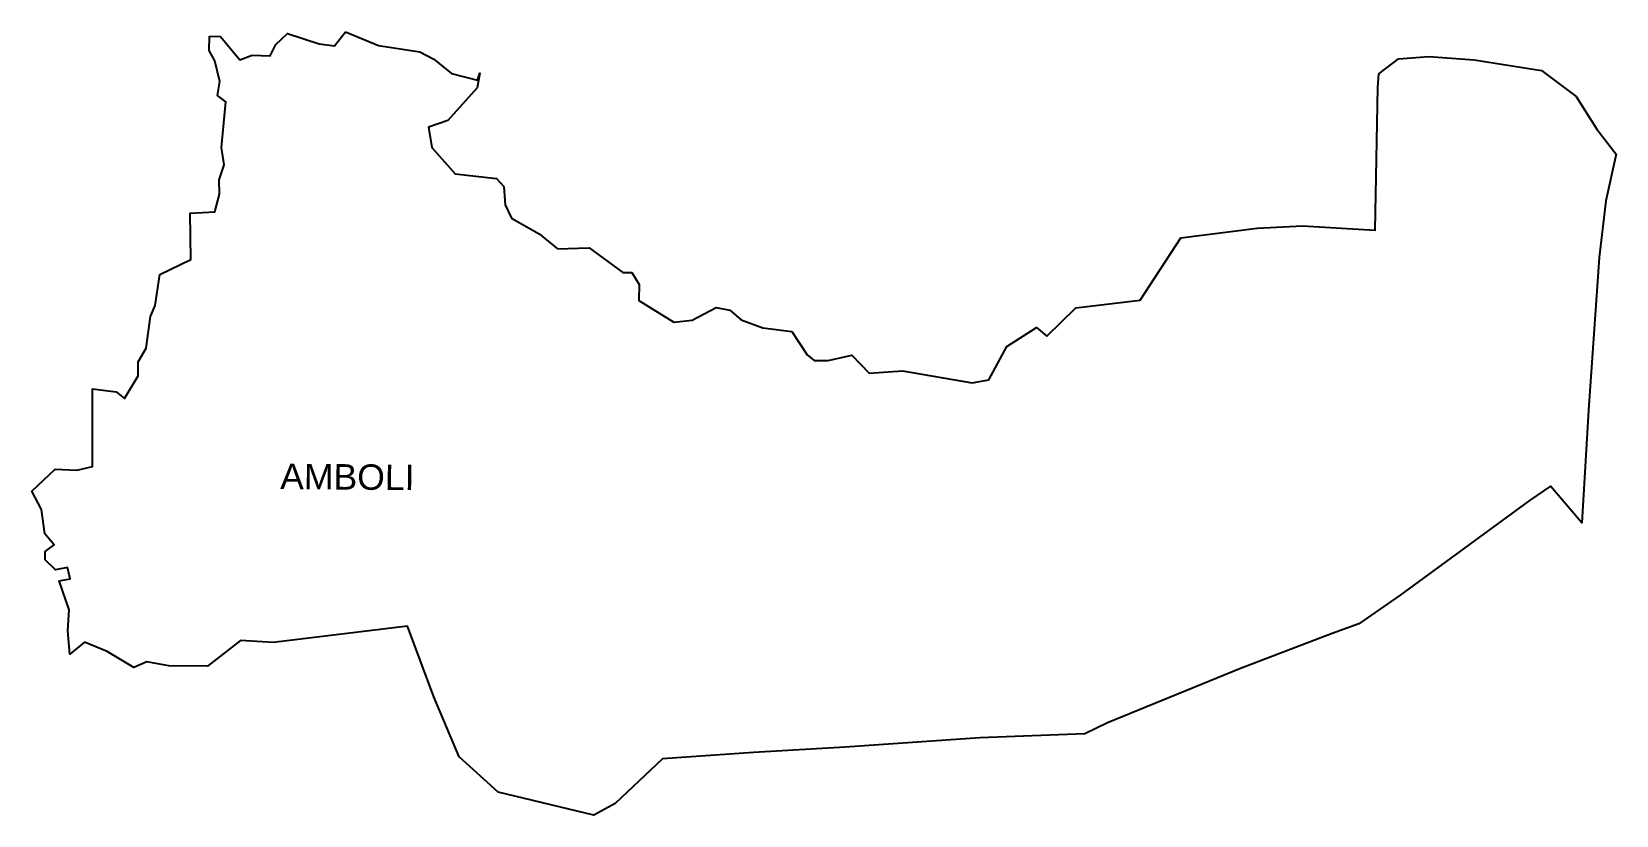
# Model space of a CAD drawing. Header units: metres. Extents: x 286275 to 291970, y 2024375 to 2027190.
import ezdxf

# ---------------------------------------------------------------- set-up
doc = ezdxf.new("R2010")
doc.units = ezdxf.units.M
doc.layers.add('ddddd', color=7, linetype='Continuous')
doc.layers.add('village', color=3, linetype='Continuous')
doc.styles.get("Standard").update_dxf_attribs({"font": 'simplex.shx'})

msp = doc.modelspace()

# ---------------------------------------------------------------- linework, layer by layer
at = {"color": 3, "flags": 128}
msp.add_lwpolyline([(286913.9, 2027173.7), (286954.2, 2027172.8)], dxfattribs=at)
at = {"layer": 'village', "color": 3}
for points in [[(287402.6, 2027190, 0), (287522, 2027140.3, 0), (287670.1, 2027118.2, 0), (287720.4, 2027091.4, 0), (287783.7, 2027040.1, 0), (287877.6, 2027015.8, 0), (287885.5, 2027041.1, 0), (287876.3, 2026988.8, 0), (287771, 2026871.1, 0), (287701.6, 2026846.5, 0), (287713.1, 2026773.7, 0), (287796.5, 2026679.1, 0), (287946.2, 2026662.3, 0), (287971.5, 2026633.6, 0), (287977.3, 2026568, 0), (287999.6, 2026520.2, 0), (288098.7, 2026464.4, 0), (288165.2, 2026409.9, 0), (288278.7, 2026413.7, 0), (288400, 2026325.3, 0), (288432.1, 2026324.5, 0), (288457.9, 2026282.1, 0), (288457.1, 2026224.9, 0), (288583.1, 2026146.8, 0), (288648.7, 2026153.4, 0), (288735, 2026199, 0), (288784.1, 2026189.4, 0), (288825.1, 2026154.8, 0), (288902.2, 2026126.2, 0), (289006.9, 2026113, 0), (289062.5, 2026029.3, 0), (289087, 2026008.6, 0), (289137.7, 2026008.8, 0), (289222.4, 2026028.1, 0), (289284.4, 2025963.7, 0), (289405, 2025972.3, 0), (289655.1, 2025928.3, 0), (289714.7, 2025939.4, 0), (289779.2, 2026059, 0), (289886.1, 2026127.4, 0), (289923.3, 2026096.7, 0), (290027.9, 2026198.2, 0), (290259.1, 2026225.9, 0), (290404.2, 2026449.2, 0), (290678.6, 2026484.3, 0), (290841.7, 2026492.8, 0), (291102.9, 2026477.4, 0), (291112.8, 2026989.7, 0), (291116.7, 2027038.1, 0), (291187.3, 2027092.1, 0), (291295.7, 2027101.3, 0), (291459, 2027088.4, 0), (291700.9, 2027050.1, 0), (291825.4, 2026957.4, 0), (291899.6, 2026840.4, 0), (291969.5, 2026749.8, 0), (291932.3, 2026582, 0), (291907.7, 2026379.3, 0), (291869.3, 2025830.7, 0), (291845.8, 2025425.3, 0), (291837.4, 2025435.1, 0), (291733.6, 2025557.8, 0), (291657.7, 2025506.5, 0), (291192.3, 2025166.4, 0), (291043.8, 2025062.6, 0), (290948.1, 2025028.5, 0), (290618.9, 2024902.4, 0), (290141.7, 2024707, 0), (290059.4, 2024668.1, 0), (289682.4, 2024654, 0), (289198.1, 2024619.4, 0), (288868.8, 2024600.8, 0), (288541.9, 2024578.1, 0), (288372, 2024417.6, 0), (288295.6, 2024375.2, 0), (287951.1, 2024458.3, 0), (287811.5, 2024585.7, 0), (287720.6, 2024800.5, 0), (287626, 2025054.2, 0), (287143.3, 2024995.6, 0), (287026.1, 2025003.5, 0), (286907.2, 2024911.4, 0), (286767.8, 2024912.2, 0), (286688.6, 2024925.9, 0), (286642.1, 2024906.4, 0), (286546.7, 2024964.1, 0), (286464.8, 2024997.1, 0), (286413, 2024954.3, 0), (286405.6, 2025038, 0), (286410.1, 2025113.6, 0), (286373.7, 2025218, 0), (286413.6, 2025224.1, 0), (286403.7, 2025265.3, 0), (286360.7, 2025256.8, 0), (286324.3, 2025292.3, 0), (286323.5, 2025322.5, 0), (286356.6, 2025346.2, 0), (286323, 2025386.5, 0), (286310.1, 2025473.3, 0), (286275.4, 2025539, 0), (286359.8, 2025618.8, 0), (286437.2, 2025614.9, 0), (286494.3, 2025628.2, 0), (286493.4, 2025907.4, 0), (286578.8, 2025895.9, 0), (286609.3, 2025872.6, 0), (286658, 2025953.3, 0), (286657.8, 2026003.9, 0), (286687.2, 2026053.2, 0), (286702.2, 2026167.5, 0), (286719.1, 2026206.2, 0), (286736.3, 2026317.6, 0), (286847.5, 2026371.4, 0), (286845.1, 2026538.3, 0), (286933.6, 2026543.3, 0), (286950.8, 2026605.9, 0), (286948.7, 2026657.8, 0), (286966.9, 2026712.3, 0), (286958, 2026774.6, 0), (286973, 2026938.5, 0), (286943.4, 2026961.3, 0), (286951, 2027010.5, 0), (286934, 2027085, 0), (286913.7, 2027122.2, 0), (286913.9, 2027173.7, 0)], [(286954.2, 2027172.8, 0), (287023.1, 2027089.5, 0), (287068.2, 2027106, 0), (287132.9, 2027102.7, 0), (287153.2, 2027144.6, 0), (287195.1, 2027183.1, 0), (287308.5, 2027146.2, 0), (287363.3, 2027139.5, 0), (287402.6, 2027190, 0), (287402.6, 2027190, 0)]]:
    msp.add_polyline3d(points, dxfattribs=at)

# ---------------------------------------------------------------- texts
at = {"layer": 'ddddd', "insert": (287168.8, 2025638.4), "char_height": 91.425, "attachment_point": 1, "rotation": 359.5442}
msp.add_mtext_dynamic_manual_height_columns('{\\fArial|b0|i0|c0|p34;AMBOLI}', width=1311.451, gutter_width=457.1, heights=[0], dxfattribs=at)

doc.saveas('drawing.dxf')
